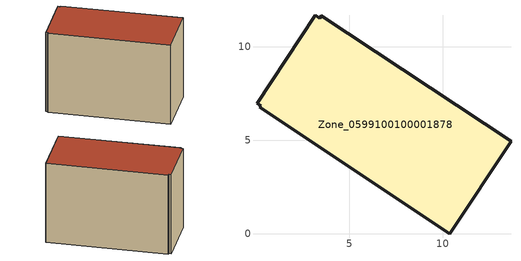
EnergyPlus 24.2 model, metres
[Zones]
Zone_0599100100001878
 floor ground (C_G): 0.06,6.98 3.17,11.68 3.4,11.52 3.5,11.66 13.65,4.93 10.38,0 0.2,6.76 0.26,6.85 z1.61
 wall outside (C_F): 13.65,4.93 3.5,11.66 3.4,11.52 3.17,11.68 0.06,6.98 0.26,6.85 0.2,6.76 10.38,0 13.65,4.93 z1.61:10.26
 roof outside (C_R): 3.17,11.68 0.06,6.98 0.26,6.85 0.2,6.76 10.38,0 13.65,4.93 3.5,11.66 3.4,11.52 z10.26
[BUILDING]
Pand.0599100100001878: North Axis=0; Terrain=City; Loads Convergence Tolerance Value=0.04; Temperature Convergence Tolerance Value=0.4; Solar Distribution=FullExterior; Maximum Number of Warmup Days=25; Minimum Number of Warmup Days=1
[Site:Location]
Rotterdam.The.Hague.AP_ZH_NLD Design_Conditions: Latitude=51.96; Longitude=4.45; Time Zone=1; Elevation=-4.5
[SITE:GROUNDTEMPERATURE:BUILDINGSURFACE]
18, 18, 18, 18, 18, 18, 18, 18, 18, 18, 18, 18
[MATERIAL] Thermal Absorptance=0.9; Solar Absorptance=0.7; Visible Absorptance=0.7
Name | Roughness | Thickness | Conductivity | Density | Specific Heat
G.TI.2006-2014 | MediumSmooth | 0.15 | 0.06 | 540 | 1210
F.TI.2006-2014 | Rough | 0.3 | 0.12 | 1920 | 840
R.TI.2006-2014 | MediumRough | 0.2 | 0.08 | 1500 | 1000
[CONSTRUCTION]
C_G: G.TI.2006-2014
C_F: F.TI.2006-2014
C_R: R.TI.2006-2014
[ZONE]
Zone_0599100100001878: Type=1; Multiplier=1; Ceiling Height=Autocalculate; Volume=Autocalculate; Floor Area=autocalculate; Part of Total Floor Area=Yes
[ZONEINFILTRATION:DESIGNFLOWRATE]
Infil_Zone_0599100100001878: Zone or ZoneList or Space or SpaceList=Zone_0599100100001878; Schedule=AlwaysOn; Design Flow Rate Calculation Method=Flow/Area; Flow Rate per Floor Area=0.0015; Constant Term Coefficient=1; Temperature Term Coefficient=0; Velocity Term Coefficient=0; Velocity Squared Term Coefficient=0
[HVACTEMPLATE:ZONE:IDEALLOADSAIRSYSTEM]
Zone_0599100100001878: Maximum Heating Supply Air Temperature=50; Minimum Cooling Supply Air Temperature=13; Maximum Heating Supply Air Humidity Ratio=0.0156; Minimum Cooling Supply Air Humidity Ratio=0.0077; Heating Limit=NoLimit; Cooling Limit=NoLimit; Dehumidification Control Type=ConstantSensibleHeatRatio; Cooling Sensible Heat Ratio=0.7; Dehumidification Setpoint=60; Humidification Control Type=None; Humidification Setpoint=30; Outdoor Air Method=None; Outdoor Air Flow Rate per Person=0.00944; Outdoor Air Flow Rate per Zone Floor Area=0; Outdoor Air Flow Rate per Zone=0; Demand Controlled Ventilation Type=None; Outdoor Air Economizer Type=NoEconomizer; Heat Recovery Type=None; Sensible Heat Recovery Effectiveness=0.7; Latent Heat Recovery Effectiveness=0.65
[ZONECONTROL:THERMOSTAT]
ThermostatControl_Zone_0599100100001878: Zone or ZoneList=Zone_0599100100001878; Control Type Schedule=DualSetpointControlType; Control 1=Thermostat_Zone_0599100100001878; Temperature Difference Between Cutout And Setpoint=0
[THERMOSTATSETPOINT:DUALSETPOINT]
Thermostat_Zone_0599100100001878: Heating Setpoint Temperature Schedule=HeatingSetpoint_Zone_0599100100001878; Cooling Setpoint Temperature Schedule=CoolingSetpoint_Zone_0599100100001878
[SCHEDULE:COMPACT]
HeatingSetpoint_Zone_0599100100001878: Through: 12/31, For: AllDays, Until: 24:00, 21
CoolingSetpoint_Zone_0599100100001878: Through: 12/31, For: AllDays, Until: 24:00, 24
DualSetpointControlType: Through: 12/31, For: AllDays, Until: 24:00, 4
AlwaysOn: Through: 12/31, For: AllDays, Until: 24:00, 1
